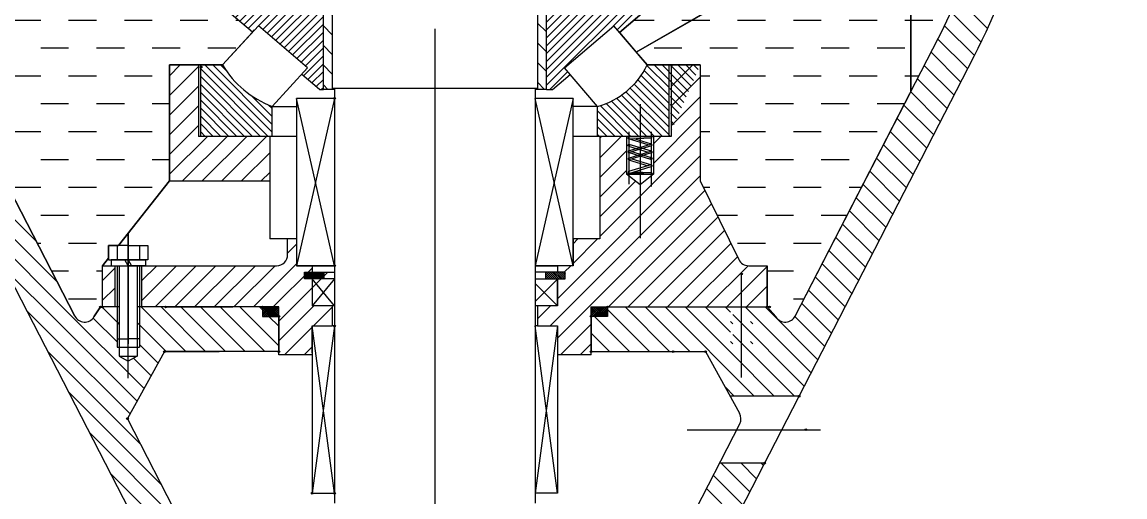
# Model space of a CAD drawing. Extents: x -51258 to 164715, y -112558 to 496610.
# Drawn here: x 74039 to 74690, y 47493 to 47773 of the extents above; entities that cross this region are included whole.
import ezdxf

# ---------------------------------------------------------------- set-up
doc = ezdxf.new("R2010")
doc.units = 0
doc.header["$LTSCALE"] = 1000
doc.header["$PDMODE"] = 32
doc.header["$PDSIZE"] = 1
doc.linetypes.add('DOTE', pattern=[2.4200000000000004, 2, -0.2, 0.02, -0.2])
doc.layers.add('中心线0.15', color=5, linetype='DOTE', lineweight=15)
doc.layers.add('细线0.15', color=4, linetype='Continuous', lineweight=15)
doc.styles.add('han', font='pdatxt.shx', dxfattribs={"width": 0.7, "bigfont": 'chinese.shx'})
doc.styles.add('图中的汉字和数字', font='njsyeng.shx', dxfattribs={"width": 0.7, "bigfont": 'njsychn.shx'})
doc.dimstyles.new('1比200(加大字号)', dxfattribs={"dimtxt": 700, "dimasz": 240, "dimexe": 240, "dimexo": 30, "dimgap": 20, "dimtad": 1, "dimdec": 0, "dimdsep": 46, "dimtxsty": '图中的汉字和数字', "dimblk": 'ARCHTICK', "dimcen": 2, "dimclrd": 3, "dimclre": 3, "dimclrt": 3, "dimadec": 0, "dimazin": 0, "dimtfac": 1, "dimtdec": 0, "dimtmove": 2, "dimatfit": 3, "dimldrblk": 'ARCHTICK', "dimfxl": 1000, "dimfxlon": 1, "dimarcsym": 0})
pattern_1 = [(135, (127057.1556083916, 218406.2619199394), (-5.81497997290026, -5.814979972900257), [])]
pattern_2 = [(315, (125997.972581491, 222820.6449608607), (2.325991989160104, 2.325991989160103), [])]

# ---------------------------------------------------------------- blocks, each defined once
blk = doc.blocks.new('hhhhh')
at = {"layer": '细线0.15'}
h = blk.add_hatch(dxfattribs=at)
h.set_pattern_fill('DASH', color=10, scale=131.5779766816557, style=0)
h.set_pattern_definition([(0, (127438.1876895411, 217920.8715644351), (16.44724708520696, 16.44724708520696), [16.44724708520696, -16.44724708520696])])
edge = h.paths.add_edge_path()
edge.add_line((128028.0345699407, 220212.2358258415), (128059.3455696592, 220212.2358258415))
edge.add_line((128059.3455696592, 220212.2358258415), (128077.0508489182, 220231.5688027922))
edge.add_line((128077.0508489182, 220231.5688027922), (128054.4498871772, 220250.8835886659))
edge.add_line((128054.4498871772, 220250.8835886659), (128054.4498871772, 220258.3523263171))
edge.add_line((128054.4498871772, 220258.3523263171), (128068.8237427121, 220258.3523263171))
edge.add_line((128068.8237427121, 220258.3523263171), (128068.8237427121, 220270.8522341197))
edge.add_spline(control_points=[(128068.8237427177, 220270.8522341169), (128067.1078929912, 220271.4976472601), (128063.9589511074, 220272.6821149019), (128060.1805055348, 220275.3115419794), (128059.4883100755, 220276.7346616388)], knot_values=[0, 0, 0, 0, 4.434873211313884, 8.138916707468468, 8.138916707468468, 8.138916707468468, 8.138916707468468], degree=3, periodic=0)
edge.add_line((128059.4883100755, 220276.7346616388), (128062.7491308425, 220280.4901309084))
edge.add_spline(control_points=[(128062.7491308415, 220280.4901309084), (128063.0082379479, 220280.0370501038), (128064.4106447074, 220278.5826490935), (128067.7973570555, 220276.1901390405), (128068.8237427186, 220276.0511445285)], knot_values=[1.316982794343014, 1.316982794343014, 1.316982794343014, 1.316982794343014, 2.593293339750155, 5.593026375937948, 5.593026375937948, 5.593026375937948, 5.593026375937948], degree=3, periodic=0)
edge.add_line((128068.8237427186, 220276.0511445285), (128076.9881561568, 220276.0511445274))
edge.add_line((128076.9881561568, 220276.0511445274), (128076.9881561568, 220284.4721350331))
edge.add_line((128076.9881561568, 220284.4721350331), (128088.5604392143, 220284.4721350331))
edge.add_line((128088.5604392143, 220284.4721350331), (128100.1327222718, 220284.4721350331))
edge.add_line((128100.1327222718, 220284.4721350331), (128100.1327222718, 220276.0511445244))
edge.add_line((128100.1327222718, 220276.0511445244), (128103.0340166531, 220276.0511445241))
edge.add_line((128103.0340166522, 220276.0511445241), (128103.0340166522, 220270.8522341018))
edge.add_line((128103.0340166522, 220270.8522341018), (128112.2444750165, 220270.8522341018))
edge.add_line((128112.2444750165, 220270.8522341018), (128112.2444750165, 220276.0532953295))
edge.add_line((128112.2444750165, 220276.0532953295), (128118.8233738664, 220276.0532953295))
edge.add_line((128118.8233738664, 220276.0532953295), (128118.8233738664, 220278.0248140222))
edge.add_line((128118.8233738664, 220278.0248140223), (128118.823373846, 220278.0248141626))
edge.add_line((128118.8233738469, 220278.0248141626), (128103.0340166448, 220278.0248141642))
edge.add_line((128103.0340166448, 220278.0248141643), (128103.034016655, 220371.4451775996))
edge.add_line((128103.034016655, 220371.4451775995), (128092.5077785311, 220371.4451775995))
edge.add_line((128092.5077785302, 220371.4451775995), (128092.5077785302, 220387.2345348013))
edge.add_line((128092.5077785302, 220387.2345348014), (128029.3503497226, 220387.2345348014))
edge.add_line((128029.3503497235, 220387.2345348014), (128029.3503497235, 220400.3923324227))
edge.add_line((128029.3503497235, 220400.3923324226), (128025.4030104412, 220400.3923324214))
edge.add_line((128025.4030104412, 220400.3923324214), (128025.4030104412, 220366.1820585443))
edge.add_line((128025.4030104412, 220366.1820585443), (128020.919618928, 220366.1820585443))
edge.add_line((128020.919618928, 220366.1820585443), (128020.919618928, 220358.2873799505))
edge.add_arc((127994.6040235918, 220358.2873799505), 26.31559533633114, 276.32196549292655, 359.9999999999987, ccw=False)
edge.add_line((127997.5017747927, 220332.1318146559), (127997.5017747927, 220329.3402250806))
edge.add_line((127997.5017747927, 220329.3402250806), (127995.7650711799, 220329.3402250806))
edge.add_line((127995.7650711808, 220329.3402250806), (127995.7650711808, 220312.8965202385))
edge.add_line((127995.7650711808, 220312.8965202385), (127974.087599517, 220312.8965202385))
edge.add_line((127974.087599517, 220312.8965202385), (127952.4101278532, 220312.8965202385))
edge.add_line((127952.4101278532, 220312.8965202385), (127952.4101278532, 220329.3402250806))
edge.add_line((127952.4101278532, 220329.3402250806), (127950.6734242404, 220329.3402250806))
edge.add_line((127950.6734242413, 220329.3402250806), (127950.6734242413, 220333.1006233636))
edge.add_arc((127958.2982423065, 220358.2873799505), 26.31559533633113, 187.1807558233854, 253.15729642667878, ccw=False)
edge.add_line((127932.1890469856, 220354.9979305143), (127912.243903205, 220354.9979305143))
edge.add_line((127912.243903205, 220354.9979305143), (127902.7183907397, 220345.2362340633))
edge.add_line((127902.7183907397, 220345.2362340633), (127902.7183907397, 220262.3732464108))
edge.add_line((127902.7183907397, 220262.3732464108), (127904.5802998265, 220260.5091029854))
edge.add_line((127904.5802998265, 220260.5091029856), (127902.7183907397, 220258.6494255589))
edge.add_line((127902.7183907397, 220258.6494255589), (127902.7183907397, 220198.8892479243))
edge.add_line((127902.7183907397, 220198.8892479243), (127972.1275600495, 220064.1545925735))
edge.add_arc((127977.9760265212, 220067.1674566247), 6.57889883408277, 207.2554653081803, 326.9667649384471)
edge.add_line((127983.4914759828, 220063.5811316106), (127987.3230297455, 220069.4737211151))
edge.add_line((127987.3230297455, 220069.4737211151), (127988.5611769354, 220069.4737211151))
edge.add_line((127988.5611769363, 220069.4737211151), (127988.5611769363, 220093.8156468279))
edge.add_line((127988.5611769363, 220093.815646828), (127992.120361197, 220098.3239468919))
edge.add_line((127992.120361197, 220098.3239468919), (127992.120361197, 220105.6576647286))
edge.add_line((127992.120361197, 220105.6576647286), (127997.9101384368, 220105.6576647286))
edge.add_line((127997.9101384368, 220105.6576647286), (128028.0345699407, 220143.8152779671))
edge.add_line((128028.0345699407, 220143.815277967), (128028.0345699407, 220212.2358258414))
h.paths.add_polyline_path([(127902.7183907397, 220345.2362340633), (127873.5707261303, 220315.3658564649, 0.1351490832244715), (127864.9699926602, 220300.1669435301), (127902.7183907397, 220262.3732464108)])
h.paths.add_polyline_path([(127902.7183907397, 220258.6494255589), (127900.8564816529, 220256.7897481323), (127864.0130298233, 220293.6774130436, 0.08695744168615643), (127865.4507290434, 220282.4129742649, 0.04384650747101376), (127887.587897977, 220228.2600320428), (127902.7183907397, 220198.8892479243)])
edge = h.paths.add_edge_path()
edge.add_line((128266.1907077499, 220354.9979305143), (128266.1907077499, 220278.0248141556))
edge.add_line((128266.1907077499, 220278.0248141556), (128250.4013505477, 220278.0248141556))
edge.add_line((128250.4013505487, 220278.0248141556), (128250.4013505487, 220276.0532953296))
edge.add_line((128250.4013505487, 220276.0532953295), (128256.9802493669, 220276.0532953295))
edge.add_line((128256.9802493669, 220276.0532953295), (128256.9802493669, 220270.8522341018))
edge.add_line((128256.9802493669, 220270.8522341018), (128266.1907077378, 220270.8522341018))
edge.add_line((128266.1907077378, 220270.8522341018), (128266.1907077378, 220276.0511445134))
edge.add_line((128266.1907077378, 220276.0511445134), (128269.0920022374, 220276.0511445134))
edge.add_line((128269.0920022374, 220276.0511445134), (128269.0920022579, 220284.4721348318))
edge.add_line((128269.0920022569, 220284.4721348318), (128280.6642853144, 220284.4721348042))
edge.add_line((128280.6642853144, 220284.4721348042), (128292.2365683719, 220284.4721347766))
edge.add_line((128292.2365683719, 220284.4721347767), (128292.2365683515, 220276.0511445134))
edge.add_line((128292.2365683524, 220276.0511445134), (128300.4009816723, 220276.0511445134))
edge.add_spline(control_points=[(128300.4009816714, 220276.0511445134), (128301.4273673344, 220276.1901390252), (128304.8140796834, 220278.5826490778), (128306.216486443, 220280.0370500879), (128306.4755935494, 220280.4901308924)], knot_values=[1.316982794343014, 1.316982794343014, 1.316982794343014, 1.316982794343014, 4.316715830530807, 5.593026375937948, 5.593026375937948, 5.593026375937948, 5.593026375937948], degree=3, periodic=0)
edge.add_line((128306.4755935494, 220280.4901308924), (128309.7364143154, 220276.7346616224))
edge.add_spline(control_points=[(128309.7364143154, 220276.7346616224), (128309.0442188552, 220275.3115419631), (128305.2657732826, 220272.6821148861), (128302.1168313987, 220271.4976472448), (128300.4009816714, 220270.8522341018)], knot_values=[0, 0, 0, 0, 3.704043496154584, 8.138916707468468, 8.138916707468468, 8.138916707468468, 8.138916707468468], degree=3, periodic=0)
edge.add_line((128300.4009816714, 220270.8522341018), (128300.4009816714, 220258.3523263171))
edge.add_line((128300.4009816714, 220258.3523263171), (128316.1903388735, 220258.3523263171))
edge.add_line((128316.1903388735, 220258.3523263171), (128316.1903388735, 220250.8835886659))
edge.add_line((128316.1903388735, 220250.8835886659), (128293.4551909558, 220231.4541272618))
edge.add_line((128293.4551909549, 220231.4541272618), (128303.35862498, 220219.865744405))
edge.add_line((128303.35862498, 220219.865744405), (128398.4541037597, 220274.6533029626))
edge.add_line((128398.4541037597, 220274.6533029626), (128398.4541037597, 220354.9979305143))
edge.add_line((128398.4541037597, 220354.9979305143), (128266.1907077508, 220354.9979305143))
h.paths.add_polyline_path([(128400.168784639, 220257.6009810573), (128399.3798942363, 220257.6009810573), (128399.3798942363, 220263.9562533813), (128398.4541037597, 220263.9562533813), (128398.4541037597, 220274.6533029626), (128303.35862498, 220219.865744405), (128309.8791547252, 220212.2358258415), (128341.1901544427, 220212.2358258415), (128341.1901544427, 220143.815277967), (128363.8692171585, 220097.5012534657, 0.2863200750510266), (128369.7777508285, 220093.815646828), (128380.6635474471, 220093.815646828), (128380.6635474471, 220069.4737211419), (128385.8885135541, 220063.5811316106, 0.5756718982864811), (128397.2524294874, 220064.1545925735), (128465.3458190301, 220196.3351021944), (128465.3458190301, 220313.1917678242), (128403.6140446981, 220277.6261106076), (128403.6140446981, 220264.4130703519), (128403.6140446981, 220263.9562533813), (128402.7326636772, 220263.9562533813), (128402.7326636772, 220260.5631010217), (128401.9437806599, 220260.5631010217), (128401.9437806599, 220263.9562533813), (128400.168784639, 220263.9562533813)])
h.paths.add_polyline_path([(128403.6140446981, 220354.9979305143), (128403.6140446981, 220277.6261106076), (128465.3458190301, 220313.1917678242), (128465.3458190301, 220347.0025548568), (128457.3504433727, 220354.9979305143)])
h.paths.add_polyline_path([(128465.3458190301, 220196.3486454212), (128465.3504237451, 220196.3440407062), (128481.7920915598, 220228.2600320428, 0.04462667505299155), (128504.2357448118, 220283.4077470959, 0.2774869744090359), (128496.0443113532, 220316.3040625342), (128486.7975659251, 220325.550807962), (128465.3458190301, 220313.1917678242)])
h.paths.add_polyline_path([(128486.7975659251, 220325.550807962), (128465.3458190301, 220347.0025548568), (128465.3458190301, 220313.1917678242)])
h = blk.add_hatch(dxfattribs=at)
h.set_pattern_fill('ANSI31', color=10, scale=65.78898834082784, angle=90, style=0)
h.set_pattern_definition(pattern_1)
h.paths.add_polyline_path([(127912.243903205, 220375.78725083), (127902.7183907397, 220375.78725083), (127902.7183907397, 220381.3135258507), (127826.797898194, 220381.3135258507), (127822.145956577, 220376.6615842331), (127831.4299661267, 220367.4171102493), (127820.7532577144, 220356.6947410763), (127848.7246555576, 220328.8424582612), (127847.3320414165, 220327.4438883692), (127867.6367990618, 220307.2255976848, -0.07701320226437874), (127873.5707261303, 220315.3658564649), (127912.243903205, 220354.9979305143)])
h.paths.add_polyline_path([(127857.4351425284, 220288.6028565713), (127811.2121270105, 220302.5870151873), (127842.7303363282, 220271.06880587, -0.1148398546715014), (127845.8825253352, 220266.0041530884, 0.03693060597888332), (127866.533418677, 220217.4137214579), (127908.0461495055, 220136.8306582049), (127938.1625120167, 220130.0863575853), (127887.587897977, 220228.2600320428, -0.04179808134919892), (127866.2702754477, 220279.8053476966)])
h.paths.add_polyline_path([(127803.5776833121, 220339.4457124065), (127794.2935890399, 220330.1219131256), (127784.8538122821, 220339.369439939), (127779.6417572705, 220334.1573849271), (127811.2121270105, 220302.5870151873), (127857.4351425284, 220288.6028565713), (127832.9416952954, 220312.9919994836), (127831.5490811553, 220311.5934295916)])
h.paths.add_polyline_path([(127953.7277798002, 220099.8716033802), (127927.2809369221, 220099.4927606459), (127958.743206572, 220038.4193016193), (127965.9815541079, 220076.0850046572)])
h.paths.add_polyline_path([(127938.1625120167, 220130.0863575853), (127908.0461495055, 220136.8306582049), (127927.2809369221, 220099.4927606459), (127953.7277798002, 220099.8716033802)])
h = blk.add_hatch(dxfattribs=at)
h.set_pattern_fill('ANSI31', color=10, scale=65.78898834082784, angle=-90.00000000000001, style=0)
h.set_pattern_definition([(315, (125997.972581491, 222820.6449608607), (5.814979972900262, 5.814979972900256), [])])
h.paths.add_polyline_path([(128256.9802493669, 220270.8522341018), (128256.9802493669, 220276.0532953295), (128250.4013505487, 220276.0532953295), (128250.4013505487, 220276.0511445134), (128245.1382314658, 220276.0511445134), (128245.1382314658, 220197.8264570435), (128250.4013505328, 220197.8264570435), (128250.4013505328, 220258.3523263171), (128280.6642851692, 220258.3523263171), (128280.6642851692, 220270.8522341018)])
h.paths.add_polyline_path([(128280.6642851692, 220258.3523263171), (128300.4009816714, 220258.3523263171), (128300.4009816714, 220270.8522341018), (128280.6642851692, 220270.8522341018)])
h.paths.add_polyline_path([(128118.8233738506, 220258.3523263171), (128118.8233738506, 220197.8264570435), (128124.0864929186, 220197.8264570435), (128124.0864929186, 220276.0511445134), (128118.8233738664, 220276.0511445134), (128118.8233738664, 220276.0532953295), (128112.2444750165, 220276.0532953295), (128112.2444750165, 220270.8522341018), (128088.5604392143, 220270.8522341018), (128088.5604392143, 220258.3523263171)])
h.paths.add_polyline_path([(128068.8237427121, 220270.8522341018), (128068.8237427121, 220258.3523263171), (128088.5604392143, 220258.3523263171), (128088.5604392143, 220270.8522341018)])
h = blk.add_hatch(dxfattribs=at)
h.set_pattern_fill('ANSI31', color=10, scale=26.31559533633114, angle=-1.272221872585407e-14, style=0)
h.set_pattern_definition([(44.99999999999999, (125997.972581491, 222820.6449608607), (-2.325991989160103, 2.325991989160104), [])])
h.paths.add_polyline_path([(128250.4013505328, 220258.3523263171), (128250.4013505328, 220197.8264570435), (128254.1061817028, 220197.8264570435), (128264.4873643575, 220206.6982175635), (128261.1474493828, 220210.6063784446), (128290.1152759801, 220235.3622881428), (128293.4551909549, 220231.4541272618), (128316.1903388735, 220250.8835886659), (128316.1903388735, 220258.3523263171)])
h.paths.add_polyline_path([(128118.8233738506, 220258.3523263171), (128054.4498871772, 220258.3523263171), (128054.4498871772, 220250.8835886659), (128077.0508489182, 220231.5688027922), (128080.5249500705, 220235.3622881428), (128109.4927766679, 220210.6063784446), (128106.0170274462, 220206.8143015345), (128116.5340443469, 220197.8264570435), (128118.8233738506, 220197.8264570435)])
h = blk.add_hatch(dxfattribs=at)
h.set_pattern_fill('ANSI31', color=10, scale=65.78898834082784, angle=-1.272221872585407e-14, style=0)
h.set_pattern_definition([(44.99999999999999, (125997.972581491, 222820.6449608607), (-5.814979972900258, 5.81497997290026), [])])
h.paths.add_polyline_path([(128359.0308138711, 220069.4737211419), (128359.0308138711, 220069.5757357185), (128359.1328284481, 220069.4737211419), (128372.0865969632, 220069.4737211419), (128372.1886115393, 220069.5757357185), (128372.1886115393, 220069.4737211419), (128380.6635474471, 220069.4737211419), (128380.6635474471, 220093.815646828), (128369.7777508285, 220093.815646828, -0.2863200750510319), (128363.8692171585, 220097.5012534657), (128341.1901544427, 220143.815277967), (128341.1901544427, 220212.2358258415), (128324.0850174745, 220212.2358258415), (128324.0850174745, 220170.1308733033), (128313.5587793395, 220170.1308733033), (128313.5587793395, 220147.7886019326), (128305.6641007384, 220141.5256025129), (128297.7694221383, 220147.7886019326), (128297.7694221383, 220170.1308733033), (128281.9800649362, 220170.1308733033), (128281.9800649362, 220109.6050040298), (128266.190707734, 220109.6050040298), (128266.190707734, 220093.815646828), (128256.9802493669, 220093.815646828), (128256.9802493669, 220089.9920106967), (128261.5854785994, 220089.9920106967), (128261.5854785994, 220086.0446713967), (128257.1039525365, 220086.0446713967), (128256.9802493669, 220085.920968227), (128256.9802493669, 220070.1316110253), (128245.1382314658, 220070.1316110253), (128245.1382314658, 220058.2895931239), (128256.9802493669, 220058.2895931239), (128256.9802493669, 220041.1844561553), (128276.7169458691, 220041.1844561553), (128276.7169458691, 220069.4737211419)])
h.paths.add_polyline_path([(128087.2446594473, 220143.815277967), (128087.2446594473, 220170.1308733033), (128045.1397069089, 220170.1308733033), (128045.1397069089, 220212.2358258415), (128028.0345699407, 220212.2358258415), (128028.0345699407, 220143.815277967)])
h.paths.add_polyline_path([(128092.5077785144, 220069.4737211419), (128092.5077785144, 220063.9474460945), (128092.5854110915, 220063.9474460945), (128092.5854110915, 220043.1581257788), (128092.5077785144, 220043.1581257788), (128092.5077785144, 220041.1844561553), (128112.2444750165, 220041.1844561553), (128112.2444750165, 220058.2895931239), (128124.0864929186, 220058.2895931239), (128124.0864929186, 220070.1316110253), (128112.2444750165, 220070.1316110253), (128125.4022726847, 220086.0446713967), (128125.4022726847, 220089.9920106967), (128112.2444750165, 220089.9920106967), (128112.2444750165, 220093.815646828), (128103.0340166494, 220093.815646828), (128103.0340166494, 220109.6050040298), (128097.7708975814, 220109.6050040298), (128097.7708975814, 220100.394545662, -0.4142135623730951), (128091.1919987474, 220093.815646828), (128011.5873228555, 220093.815646828), (128011.5873228555, 220069.4737211419)])
h.paths.add_polyline_path([(127995.7979656534, 220069.4737211419), (127995.7979656534, 220093.815646828), (127993.5611400504, 220093.815646828), (127988.5611769363, 220093.815646828), (127988.5611769363, 220069.4737211419)])
h = blk.add_hatch(dxfattribs=at)
h.set_pattern_fill('ANSI31', color=10, scale=26.31559533633114, angle=-90.00000000000001, style=0)
h.set_pattern_definition(pattern_2)
h.paths.add_polyline_path([(128088.5604392143, 220170.1308733033), (128088.5604392143, 220187.7689904554, -0.1675695691424505), (128059.3455696592, 220212.2358258415), (128046.4554866759, 220212.2358258415), (128046.4554866759, 220170.1308733033)])
h = blk.add_hatch(dxfattribs=at)
h.set_pattern_fill('ANSI31', color=10, scale=26.31559533633114, angle=-90.00000000000001, style=0)
h.set_pattern_definition(pattern_2)
edge = h.paths.add_edge_path()
edge.add_line((128322.7692377075, 220170.1308733033), (128322.7692377075, 220212.2358258415))
edge.add_line((128324.0850174745, 220170.1308733033), (128266.190707734, 220170.1308733033))
edge.add_line((128280.6642851692, 220170.1308733033), (128280.6642851692, 220187.7689904554))
edge.add_arc((128268.2440889051, 220232.2750213739), 46.20658030374535, 285.5927017469882, 334.2982217266858)
edge.add_line((128341.1901544427, 220212.2358258415), (128309.8791547252, 220212.2358258415))
h = blk.add_hatch(dxfattribs=at)
h.set_pattern_fill('U', color=10, scale=3.94733930044967, angle=-45.00000077936883, style=0, pattern_type=0)
h.set_pattern_definition([(314.9999992206312, (128305.6641007384, 220170.1308733033), (2.791190424959437, 2.791190349024811), [])])
edge = h.paths.add_edge_path()
edge.add_arc((128312.2429995837, 220157.0388646252), 0.5263119063977554, -90.00000000000001, 270)
edge = h.paths.add_edge_path()
edge.add_arc((128299.0852018941, 220164.8677541827), 0.5263119063978594, -90.00000000000001, 270)
h = blk.add_hatch(dxfattribs=at)
h.set_pattern_fill('ANSI31', color=10, scale=6.578898834082785, angle=90, style=0)
h.set_pattern_definition([(135, (127057.1556083916, 218406.2619199394), (-0.5814979972900259, -0.5814979972900258), [])])
h.paths.add_polyline_path([(128250.0066166708, 220089.9920106967), (128250.0066166708, 220086.0446713967), (128261.5854785994, 220086.0446713967), (128261.5854785994, 220089.9920106967)])
h = blk.add_hatch(dxfattribs=at)
h.set_pattern_fill('ANSI31', color=10, scale=65.78898834082784, angle=90, style=0)
h.set_pattern_definition(pattern_1)
h.paths.add_polyline_path([(128003.2788828175, 220003.6847327743), (128025.0979758391, 220043.1581257788), (128057.3355958985, 220043.1581257788), (128092.5854095204, 220043.1581257788), (128092.5854095204, 220063.9474460945), (128082.9802187934, 220063.9474460945), (128082.9802187934, 220069.4737211151), (128010.2715430885, 220069.4737211151), (128010.2715430885, 220045.8070866904), (128008.9557633215, 220045.8070866904), (128008.9557633215, 220040.5439676231), (128003.6926442545, 220037.5053044129), (127998.4295251874, 220040.5439676231), (127998.4295251874, 220045.8070866904), (127997.1137454204, 220045.8070866904), (127997.1137454204, 220069.4737211151), (127987.3230297455, 220069.4737211151), (127983.4914759828, 220063.5811316106, -0.5756718982865479), (127972.1275600495, 220064.1545925735), (127965.9815541079, 220076.0850046572), (127958.743206572, 220038.4193016193), (128049.1646787861, 219862.896297725), (128059.6909169212, 219862.896297725), (128059.6909169212, 219894.179662362)])
h.paths.add_polyline_path([(128010.2715430885, 220069.4737211151), (128008.9557633215, 220069.4737211151), (128008.9557633215, 220057.7632812012), (128008.9557633215, 220050.6909066246), (128010.2715430885, 220050.6909066246)], flags=16)
h = blk.add_hatch(dxfattribs=at)
h.set_pattern_fill('ANSI31', color=10, scale=65.78898834082784, angle=90, style=0)
h.set_pattern_definition(pattern_1)
h.paths.add_polyline_path([(127997.1137454204, 220050.6909066246), (127998.4295251874, 220050.6909066246), (127998.4295251874, 220068.1753427262), (127998.4295251874, 220069.4737211151), (127997.1137454204, 220069.4737211151)])
h = blk.add_hatch(dxfattribs=at)
h.set_pattern_fill('ANSI37', color=10, scale=6.578898834082785, angle=90, style=0)
h.set_pattern_definition([(135, (127057.1556083916, 218406.2619199394), (-0.5814979972900259, -0.5814979972900258), []), (225, (127057.1556083916, 218406.2619199394), (0.5814979972900259, -0.5814979972900258), [])])
h.paths.add_polyline_path([(128286.3997707434, 220063.9474460945), (128286.3997707434, 220069.4737211151), (128276.7945768751, 220069.4737211151), (128276.7945768751, 220063.9474460945)])
h = blk.add_hatch(dxfattribs=at)
h.set_pattern_fill('ANSI31', color=10, scale=2.631559533633114, angle=89.99999999999999, style=0)
h.set_pattern_definition([(135, (129969.348672907, 217947.9353153332), (-5.908019652466665, -5.90801965246666), [])])
h.paths.add_polyline_path([(128359.0308138711, 220045.8916999158), (128360.3465936381, 220045.8916999158), (128360.3465936381, 220068.2599559517), (128359.1328284752, 220069.4737211151), (128359.0308138711, 220069.4737211151)])
h.paths.add_polyline_path([(128372.1886115393, 220069.4737211151), (128372.0865969362, 220069.4737211151), (128370.8728317732, 220068.2599559517), (128370.8728317732, 220045.8916999158), (128372.1886115393, 220045.8916999158)])
at = {"layer": '中心线0.15', "ltscale": 0.25}
blk.add_line((128184.6123621917, 222653.5499537745), (128184.6123621917, 218739.7482971471), dxfattribs=at)
at = {"layer": '细线0.15', "color": 10}
for p, q in [((128465.3458190301, 220347.0025548568), (128465.3458190301, 220196.3351021944)), ((128465.3458190301, 220196.3351021944), (128465.3458190301, 220313.1917678242)), ((128124.0864929186, 220276.0532953295), (128124.0864929186, 220197.8264570435)), ((128245.1382314658, 220276.0532953295), (128245.1382314658, 220197.8264570435)), ((128303.35862498, 220219.865744405), (128398.4541037597, 220274.6533029626)), ((128398.4541037597, 220274.6533029626), (128303.35862498, 220219.865744405)), ((128124.0864929186, 220269.4722456793), (128124.0864929186, 220198.4201382632)), ((128245.1382314658, 220269.4722456793), (128245.1382314658, 220198.4201382632)), ((128118.8233738506, 220197.8264570435), (128118.8233738506, 220258.3523263171)), ((128250.4013505328, 220197.8264570435), (128250.4013505328, 220258.3523263171)), ((128077.0508489182, 220231.5688027922), (128054.4498871772, 220250.8835886659)), ((128077.0508489182, 220231.5688027922), (128054.4498871772, 220250.8835886659)), ((128316.1903388735, 220250.8835886659), (128293.4551909549, 220231.4541272618)), ((128293.4551909549, 220231.4541272618), (128316.1903388735, 220250.8835886659)), ((128510.7173825374, 220233.6893570484), (128492.7307844909, 220251.6759550948)), ((128506.9512692096, 220225.6394310711), (128489.138941386, 220243.4517588952)), ((128059.3455696592, 220212.2358258415), (128080.5249500705, 220235.3622881428)), ((128109.4927766679, 220210.6063784446), (128080.5249500705, 220235.3622881428)), ((128261.1474493828, 220210.6063784446), (128290.1152759801, 220235.3622881428)), ((128309.8791547252, 220212.2358258415), (128290.1152759801, 220235.3622881428)), ((128503.0213055678, 220217.7533554086), (128485.3668264655, 220235.407834511)), ((127972.1275600495, 220064.1545925735), (127887.587897977, 220228.2600320428)), ((128059.3455696592, 220212.2358258415), (128077.0508489182, 220231.5688027922)), ((128293.4551909549, 220231.4541272618), (128303.35862498, 220219.865744405)), ((128397.2524294874, 220064.1545925735), (128481.7920915598, 220228.2600320428)), ((128499.0039879523, 220209.9546337193), (128481.4202994622, 220227.5383222087)), ((128303.35862498, 220219.865744405), (128309.8791547252, 220212.2358258415)), ((128494.986519023, 220202.1560633437), (128477.4028305329, 220219.7397518331)), ((128049.1646787861, 219862.896297725), (127866.533418677, 220217.4137214579)), ((128320.2153107507, 219862.896297725), (128502.8465708598, 220217.4137214579)), ((128028.0345699407, 220143.815277967), (128028.0345699407, 220212.2358258415)), ((128028.0345699407, 220212.2358258415), (128059.3455696592, 220212.2358258415)), ((128028.0345699407, 220212.2358258415), (128028.0345699407, 220143.815277967)), ((128059.3455696592, 220212.2358258415), (128028.0345699407, 220212.2358258415)), ((128045.1397069089, 220212.2358258415), (128045.1397069089, 220170.1308733033)), ((128046.4554866759, 220170.1308733033), (128046.4554866759, 220212.2358258415)), ((128088.5604392143, 220187.7689904554), (128109.4927766679, 220210.6063784446)), ((128116.5340443469, 220197.8264570435), (128106.1528616922, 220206.6982175635)), ((128254.1061817028, 220197.8264570435), (128264.4873643575, 220206.6982175635)), ((128280.6642851692, 220187.7689904554), (128261.1474493828, 220210.6063784446)), ((128309.8791547252, 220212.2358258415), (128341.1901544427, 220212.2358258415)), ((128341.1901544427, 220212.2358258415), (128309.8791547252, 220212.2358258415)), ((128322.7692377075, 220170.1308733033), (128322.7692377075, 220212.2358258415)), ((128324.0850174745, 220212.2358258415), (128324.0850174745, 220170.1308733033)), ((128341.1901544427, 220212.2358258415), (128341.1901544427, 220143.815277967)), ((128341.1901544427, 220212.2358258415), (128341.1901544427, 220143.815277967)), ((128490.9690500937, 220194.357492968), (128473.3853616036, 220211.9411814574)), ((128486.9515811644, 220186.5589225925), (128469.3678926743, 220204.1426110819)), ((127902.7183907397, 220198.8892479243), (127972.1275600495, 220064.1545925735)), ((128116.5340443469, 220197.8264570435), (128118.8233738506, 220197.8264570435)), ((128125.4022726847, 220197.8264570435), (128118.8233738506, 220197.8264570435)), ((128245.1382314658, 220198.4201382632), (128124.0864929186, 220198.4201382632)), ((128125.4022726847, 220198.4201382632), (128125.4022726847, 219953.6851016353)), ((128243.8224516988, 220198.4201382632), (128243.8224516988, 219953.6851016352)), ((128250.4013505328, 220197.8264570435), (128243.8224516988, 220197.8264570435)), ((128250.4013505328, 220197.8264570435), (128254.1061817028, 220197.8264570435)), ((128397.2524294874, 220064.1545925735), (128465.3458190301, 220196.3351021944)), ((128482.9341122342, 220178.7603522168), (128465.3504237451, 220196.3440407062)), ((128088.5604392143, 220187.7689904554), (128103.0340166494, 220187.7689904554)), ((128088.5604392143, 220170.1308733033), (128088.5604392143, 220187.7689904554)), ((128125.4022726847, 220093.815646828), (128103.0340166494, 220192.4991293392)), ((128125.4022726847, 220192.4991293392), (128103.0340166494, 220093.815646828)), ((128103.0340166494, 220192.4991293392), (128103.0340166494, 220093.815646828)), ((128125.4022726847, 220192.4991293392), (128103.0340166494, 220192.4991293392)), ((128266.190707734, 220093.815646828), (128243.8224516988, 220192.4991293392)), ((128266.190707734, 220192.4991293392), (128243.8224516988, 220093.815646828)), ((128266.190707734, 220192.4991293392), (128243.8224516988, 220192.4991293392)), ((128266.190707734, 220093.815646828), (128266.190707734, 220192.4991293392)), ((128280.6642851692, 220187.7689904554), (128266.190707734, 220187.7689904554)), ((128280.6642851692, 220170.1308733033), (128280.6642851692, 220187.7689904554)), ((128305.6641007384, 220189.166930141), (128305.6641007384, 220109.9783093541)), ((128478.9166433049, 220170.9617818412), (128461.3329548158, 220188.5454703306)), ((128474.8991743756, 220163.1632114656), (128457.3154858865, 220180.746899955)), ((128305.6641007384, 220176.2507782319), (128305.6641007384, 220143.4007981981)), ((128103.0340166494, 220170.1308733033), (128045.1397069089, 220170.1308733033)), ((128087.2446594473, 220170.1308733033), (128087.2446594473, 220109.6050040298)), ((128324.0850174745, 220170.1308733033), (128266.190707734, 220170.1308733033)), ((128281.9800649362, 220170.1308733033), (128281.9800649362, 220109.6050040298)), ((128297.7694221383, 220170.1308733033), (128297.7694221383, 220147.7886019326)), ((128298.5588899881, 220170.1308733033), (128312.2429995837, 220170.1308733033)), ((128310.4389087299, 220165.0650152702), (128298.9316891741, 220168.5739786978)), ((128312.2219302311, 220170.1304514094), (128299.0641325425, 220169.6032950383)), ((128299.0852018941, 220172.8451810558), (128299.0852018941, 220141.9412559365)), ((128312.2640689352, 220169.0786713845), (128299.1062712466, 220168.5515150133)), ((128312.3965123037, 220165.56854753), (128302.2068598524, 220168.6757375524)), ((128312.2429995837, 220172.8451810558), (128312.2429995837, 220140.4817147491)), ((128313.5587793395, 220170.1308733033), (128313.5587793395, 220147.7886019326)), ((128470.8817054463, 220155.36464109), (128453.2980169572, 220172.9483295794)), ((128298.8638029706, 220164.3850331462), (128310.4389087336, 220160.8546258944)), ((128298.9316300556, 220161.5545567455), (128312.0894277442, 220165.5685294987)), ((128298.9316596139, 220157.3449149188), (128312.0894573035, 220161.3580432074)), ((128312.3965418639, 220161.3580432074), (128299.2387441743, 220165.3711714957)), ((128312.3965714222, 220164.5617129055), (128299.2387737336, 220160.5477401523)), ((128312.3965123037, 220157.5422909532), (128300.8892927479, 220161.0512543808)), ((128466.8642365171, 220147.5660707144), (128449.2805480279, 220165.1497592038)), ((128298.8821784427, 220156.3531720501), (128310.4389087336, 220152.8283693175)), ((128312.0894868636, 220156.5354382974), (128298.9316891741, 220160.5477221211)), ((128312.3249423059, 220160.3293707164), (128299.1408198114, 220156.3082133621)), ((128300.8892927442, 220156.8414976058), (128312.3965418639, 220153.3317866305)), ((128462.8467675878, 220139.7675003388), (128445.2630790986, 220157.3511888282)), ((128313.5587793395, 220147.7886019326), (128297.7694221383, 220147.7886019326)), ((128305.6641007384, 220141.5256025129), (128297.7694221383, 220147.7886019326)), ((128298.5588899881, 220147.7626172163), (128312.2429995837, 220147.7626172163)), ((128312.0894573035, 220153.3317866305), (128298.9316596139, 220149.3186583421)), ((128312.2219471076, 220148.814819811), (128299.0852018941, 220148.2889291227)), ((128299.1480034415, 220148.2841477926), (128312.3244511962, 220152.3029643511)), ((128302.206884497, 220149.2171065128), (128312.2640352381, 220148.8148204841)), ((128313.5587793395, 220147.7886019326), (128305.6641007384, 220141.5256025129)), ((128458.8292986585, 220131.9689299631), (128441.2456101693, 220149.5526184525)), ((127997.9101384368, 220105.6576647286), (128028.0345699407, 220143.815277967)), ((128028.0345699407, 220143.815277967), (127997.9101384368, 220105.6576647286)), ((128028.0345699407, 220143.815277967), (128087.2446594473, 220143.815277967)), ((128341.1901544427, 220143.815277967), (128363.8692171585, 220097.5012534657)), ((128341.1901544427, 220143.815277967), (128363.8692171585, 220097.5012534657)), ((128454.8118297292, 220124.1703595876), (128437.22814124, 220141.754048077)), ((128450.7943607999, 220116.3717892119), (128433.2106723107, 220133.9554777013)), ((128446.7768918706, 220108.5732188363), (128429.1932033814, 220126.1569073257)), ((128442.7594229413, 220100.7746484607), (128425.1757344521, 220118.3583369501)), ((128003.6926442545, 220058.2895931239), (128003.6926442545, 220112.982172098)), ((128003.6926442545, 220112.8483968798), (128003.6926442545, 220047.8063771382)), ((128103.0340166494, 220109.6050040298), (128087.2446594473, 220109.6050040298)), ((128097.7708975814, 220100.394545662), (128097.7708975814, 220109.6050040298)), ((128103.0340166494, 220109.6050040298), (128103.0340166494, 220093.815646828)), ((128266.190707734, 220109.6050040298), (128266.190707734, 220093.815646828)), ((128281.9800649362, 220109.6050040298), (128266.190707734, 220109.6050040298)), ((128438.741954012, 220092.9760780851), (128421.1582655229, 220110.5597665745)), ((127992.120361197, 220098.3239468919), (127992.120361197, 220105.6576647286)), ((127992.120361197, 220105.6576647286), (127997.9101384368, 220105.6576647286)), ((128003.6926442545, 220105.6576647286), (127992.120361197, 220105.6576647286)), ((127992.120361197, 220105.6576647286), (127992.120361197, 220097.2366742215)), ((127997.1137454204, 220105.6576647286), (127997.1137454204, 220097.2366742215)), ((128003.6926442545, 220105.6576647286), (128015.264927312, 220105.6576647286)), ((128010.2715430876, 220105.6576647286), (128010.2715430876, 220097.2366742215)), ((128015.264927312, 220105.6576647286), (128015.264927312, 220097.2366742215)), ((128434.7244850827, 220085.1775077094), (128417.1407965936, 220102.7611961989)), ((127988.5611769363, 220093.815646828), (127992.120361197, 220098.3239468919)), ((127992.120361197, 220098.3239468919), (127988.5611769363, 220093.815646828)), ((127992.120361197, 220097.2366742215), (128003.6926442545, 220097.2366742215)), ((128003.6926442545, 220097.2366742215), (127993.5611400504, 220097.2366742215)), ((127993.5611400504, 220097.2366742215), (127993.5611400504, 220093.815646828)), ((127997.1137454204, 220097.2366742147), (128003.6926442545, 220097.2366742147)), ((128003.6926442545, 220093.815646828), (128001.7175131684, 220097.2366742215)), ((128003.6926442545, 220099.9954420486), (128003.6926442545, 220091.0581947807)), ((128015.264927312, 220097.2366742215), (128003.6926442545, 220097.2366742215)), ((128010.2715430876, 220097.2366742147), (128003.6926442545, 220097.2366742147)), ((128003.6926442545, 220097.2366742215), (128013.8241484586, 220097.2366742215)), ((128003.6926442545, 220097.2366742215), (128005.6677753406, 220093.815646828)), ((128013.8241484586, 220097.2366742215), (128013.8241484586, 220093.815646828)), ((127988.5611769363, 220069.4737211151), (127988.5611769363, 220093.815646828)), ((127988.5611769363, 220093.815646828), (128091.1919987474, 220093.815646828)), ((127988.5611769363, 220069.4737211419), (127988.5611769363, 220093.815646828)), ((127988.5611769363, 220069.4737211419), (127988.5611769363, 220093.815646828)), ((127993.5611400504, 220093.815646828), (128003.6926442545, 220093.815646828)), ((127995.7979656534, 220093.7701190329), (127995.7979656534, 220069.3481086848)), ((127997.1137454204, 220093.815646828), (127997.1137454204, 220057.7632812012)), ((127998.4295251874, 220093.815646828), (127998.4295251874, 220057.7632812012)), ((128013.8241484586, 220093.815646828), (128003.6926442545, 220093.815646828)), ((128008.9557633215, 220093.815646828), (128008.9557633215, 220057.7632812012)), ((128010.2715430876, 220093.815646828), (128010.2715430876, 220057.7632812012)), ((128011.5873228555, 220093.7701190329), (128011.5873228555, 220069.3481086848)), ((128125.4022726847, 220093.815646828), (128103.0340166494, 220093.815646828)), ((128103.0340166494, 220093.815646828), (128125.4022726847, 220093.815646828)), ((128107.6392459173, 220089.9920106967), (128125.4022726847, 220089.9920106967)), ((128107.6392459173, 220086.0446713967), (128107.6392459173, 220089.9920106967)), ((128111.1110164003, 220086.0446713967), (128107.6392459173, 220089.5164419745)), ((128112.0414131835, 220086.0446713967), (128108.0940739905, 220089.9920106967)), ((128112.9718099667, 220086.0446713967), (128109.0244707737, 220089.9920106967)), ((128113.9022067498, 220086.0446713967), (128109.9548675569, 220089.9920106967)), ((128114.8326035321, 220086.0446713967), (128110.88526434, 220089.9920106967)), ((128115.7630003152, 220086.0446713967), (128111.8156611232, 220089.9920106967)), ((128112.2444750165, 220093.815646828), (128112.2444750165, 220089.9920106967)), ((128116.6933970984, 220086.0446713967), (128112.7460579054, 220089.9920106967)), ((128117.6237938816, 220086.0446713967), (128113.6764546886, 220089.9920106967)), ((128118.5541906647, 220086.0446713967), (128114.6068514718, 220089.9920106967)), ((128119.2181078458, 220086.311151006), (128115.5372482549, 220089.9920106967)), ((128119.2181078458, 220087.2415478143), (128116.4676450381, 220089.9920106967)), ((128119.2181078458, 220088.1719446226), (128117.3980418213, 220089.9920106967)), ((128119.2181078458, 220089.1023414309), (128118.3284386035, 220089.9920106967)), ((128119.2181078458, 220086.0446713967), (128119.2181078458, 220089.9920106967)), ((128243.8224516988, 220093.815646828), (128256.9802493669, 220093.815646828)), ((128266.190707734, 220093.815646828), (128243.8224516988, 220093.815646828)), ((128261.5854785994, 220089.9920106967), (128243.8224516988, 220089.9920106967)), ((128250.0066166708, 220086.0446713967), (128250.0066166708, 220089.9920106967)), ((128256.9802493669, 220093.815646828), (128256.9802493669, 220089.9920106967)), ((128256.9802493669, 220093.815646828), (128256.9802493669, 220089.9920106967)), ((128261.5854785994, 220086.0446713967), (128261.5854785994, 220089.9920106967)), ((128369.7777508285, 220093.815646828), (128380.6635474471, 220093.815646828)), ((128369.7777508285, 220093.815646828), (128380.6635474471, 220093.815646828)), ((128380.6635474471, 220093.815646828), (128380.6635474471, 220069.4737211419)), ((128380.6635474471, 220069.4737211419), (128380.6635474471, 220093.815646828)), ((128430.7070161534, 220077.3789373339), (128413.1233276643, 220094.9626258233)), ((128003.6926442545, 220027.495118882), (128003.6926442545, 220088.6066656076)), ((128110.1806196172, 220086.0446713967), (128107.6392459173, 220088.5860451661)), ((128109.250222834, 220086.0446713967), (128107.6392459173, 220087.6556483578)), ((128108.3198260518, 220086.0446713967), (128107.6392459173, 220086.7252515494)), ((128125.4022726847, 220086.0446713967), (128107.6392459173, 220086.0446713967)), ((128125.4022726847, 220086.0446713967), (128112.2444750165, 220070.1316110253)), ((128112.2444750165, 220086.0446713967), (128112.2444750165, 220070.1316110253)), ((128125.4022726847, 220070.1316110253), (128112.2444750165, 220086.0431457039)), ((128243.8224516988, 220086.0446713967), (128261.5854785994, 220086.0446713967)), ((128256.9802493669, 220085.920968227), (128243.8224516988, 220072.7631705589)), ((128256.9802493669, 220070.1316110253), (128243.8224516988, 220083.2894086934)), ((128256.9802493669, 220086.0446713967), (128256.9802493669, 220070.1316110253)), ((128256.9802493669, 220086.0446713967), (128256.9802493669, 220070.1316110253)), ((128256.9802493669, 220070.1316110253), (128256.9802493669, 220085.920968227)), ((128365.6097127052, 220027.8384269935), (128365.6097127052, 220088.9499737191)), ((128426.6895472241, 220069.5803669582), (128409.105858735, 220087.1640554476)), ((128422.6720782949, 220061.7817965827), (128405.0883898057, 220079.3654850721)), ((128125.4022726847, 220070.1316110253), (128112.2444750165, 220070.1316110253)), ((128124.0864929186, 220070.1316110253), (128124.0864929186, 220058.2895931239)), ((128256.9802493669, 220070.1316110253), (128243.8224516988, 220070.1316110253)), ((128245.1382314658, 220070.1316110253), (128245.1382314658, 220058.2895931239)), ((128245.1382314658, 220070.1316110253), (128245.1382314658, 220058.2895931239)), ((128418.6546093656, 220053.983226207), (128401.0709208764, 220071.5669146964)), ((127983.4914759828, 220063.5811316106), (127987.3230297455, 220069.4737211151)), ((127987.3230297455, 220069.4737211151), (127983.4914759828, 220063.5811316106)), ((127987.3230297455, 220069.4737211151), (127988.5611769363, 220069.4737211151)), ((127998.4664352827, 220069.4737211151), (127987.3230297455, 220069.4737211151)), ((127997.1137454204, 220069.4737211419), (127988.5611769363, 220069.4737211419)), ((127997.1137454204, 220069.491122493), (127997.1137454204, 220045.8070866904)), ((127998.4295251874, 220068.1753427262), (127998.4295251874, 220040.5439676231)), ((128092.5077785144, 220069.4737211151), (128008.91497939, 220069.4737211151)), ((128008.9557633215, 220068.1753427262), (128008.9557633215, 220040.5439676231)), ((128010.2715430885, 220069.491122493), (128010.2715430885, 220045.8070866904)), ((128092.5854095204, 220069.4737211419), (128010.2715430876, 220069.4737211419)), ((128092.5077785144, 220069.4737211151), (128025.7568814952, 220069.4737211151)), ((128025.7568814952, 220069.4737211151), (128065.5199239191, 220069.4737211151)), ((128092.5077785144, 220069.4737211151), (128082.9802187934, 220069.4737211151)), ((128082.9802187934, 220069.4737211151), (128082.9802187934, 220063.9474460945)), ((128082.9802187934, 220069.4083353709), (128083.0456045374, 220069.4737211151)), ((128082.9802187934, 220068.2453393763), (128084.2086005324, 220069.4737211151)), ((128082.9802187934, 220067.0823433818), (128085.3715965265, 220069.4737211151)), ((128082.9802187934, 220065.9193473872), (128086.5345925216, 220069.4737211151)), ((128082.9802187934, 220064.7563513925), (128087.6975885156, 220069.4737211151)), ((128088.3168217057, 220063.9474460945), (128082.9802187934, 220069.2840490068)), ((128087.1538257116, 220063.9474460945), (128082.9802187934, 220068.1210530123)), ((128085.9908297166, 220063.9474460945), (128082.9802187934, 220066.9580570177)), ((128084.8278337216, 220063.9474460945), (128082.9802187934, 220065.7950610231)), ((128083.6648377275, 220063.9474460945), (128082.9802187934, 220064.6320650286)), ((128082.9802187934, 220063.9474460945), (128092.5854110915, 220063.9474460945)), ((128083.3343094896, 220063.9474460945), (128088.8605845107, 220069.4737211151)), ((128089.4798177007, 220063.9474460945), (128083.9535426797, 220069.4737211151)), ((128084.4973054847, 220063.9474460945), (128090.0235805048, 220069.4737211151)), ((128090.6428136948, 220063.9474460945), (128085.1165386747, 220069.4737211151)), ((128085.6603014788, 220063.9474460945), (128091.1865764998, 220069.4737211151)), ((128091.8058096899, 220063.9474460945), (128086.2795346688, 220069.4737211151)), ((128086.8232974738, 220063.9474460945), (128092.3495724939, 220069.4737211151)), ((128092.5854095204, 220064.3308422578), (128087.4425306639, 220069.4737211151)), ((128087.9862934679, 220063.9474460945), (128092.5854095204, 220068.5465621472)), ((128092.5854095204, 220065.4938382523), (128088.6055266579, 220069.4737211151)), ((128089.1492894629, 220063.9474460945), (128092.5854095204, 220067.3835661525)), ((128092.5854095204, 220066.656834247), (128089.768522653, 220069.4737211151)), ((128090.312285457, 220063.9474460945), (128092.5854095213, 220066.2205701579)), ((128092.5854095204, 220067.8198302416), (128090.9315186471, 220069.4737211151)), ((128091.475281452, 220063.9474460945), (128092.5854095204, 220065.0575741634)), ((128092.5854095204, 220068.9828262361), (128092.0945146421, 220069.4737211151)), ((128092.5854095204, 220041.1844561553), (128092.5854095204, 220069.4737211419)), ((128092.5854110915, 220063.9474460945), (128092.5854110915, 220043.1581257788)), ((128276.7169458691, 220069.4737211419), (128380.6635474471, 220069.4737211419)), ((128276.7945768751, 220041.1844561553), (128276.7945768751, 220069.4737211419)), ((128286.3997707434, 220063.9474460945), (128276.7945768751, 220063.9474460945)), ((128276.7945784453, 220069.4737211151), (128286.3997707434, 220069.4737211151)), ((128276.7945784453, 220063.9474460945), (128276.7945784453, 220043.1581257788)), ((128299.5032774398, 220043.1581257788), (128278.7139571236, 220063.9474460945)), ((128286.3997707434, 220069.4737211151), (128286.3997707434, 220063.9474460945)), ((128311.319316744, 220043.1581257788), (128286.3997707434, 220068.07767178)), ((128323.1353560492, 220043.1581257788), (128296.819760713, 220069.4737211151)), ((128334.9513953544, 220043.1581257788), (128308.6358000181, 220069.4737211151)), ((128373.0830299958, 220016.8425304425), (128320.4518393233, 220069.4737211151)), ((128360.3465936381, 220041.3950061047), (128332.2678786276, 220069.4737211151)), ((128359.0308138711, 220054.5268251764), (128344.0839179328, 220069.4737211151)), ((128359.0308138711, 220066.3428644813), (128355.8999572379, 220069.4737211151)), ((128402.5847336484, 220022.7889447045), (128360.3465936381, 220065.0270847144)), ((128406.6022025777, 220030.5875150802), (128367.7159965161, 220069.4737211419)), ((128410.619671507, 220038.3860854558), (128379.5320358474, 220069.4737211151)), ((128380.6635474471, 220069.4737211419), (128385.8885135541, 220063.5811316106)), ((128380.6635474471, 220069.4737211419), (128385.8885135541, 220063.5811316106)), ((128414.6371404363, 220046.1846558314), (128397.043008459, 220063.7787878083)), ((128125.4022726847, 219959.6061106127), (128112.2444750165, 220058.2895931239)), ((128125.4022726847, 220058.2895931239), (128112.2444750165, 219959.6061106127)), ((128112.2444750165, 220058.2895931239), (128124.0864929186, 220058.2895931239)), ((128112.2444750165, 220058.2895931239), (128112.2444750165, 219959.6061106127)), ((128112.2444750165, 220042.5002359221), (128112.2444750165, 220058.2895931239)), ((128125.4022726847, 220058.2895931239), (128124.0864929186, 220058.2895931239)), ((128256.9802493669, 219959.6061106127), (128243.8224516988, 220058.2895931239)), ((128256.9802493669, 220058.2895931239), (128243.8224516988, 219959.6061106127)), ((128245.1382314658, 220058.2895931239), (128243.8224516988, 220058.2895931239)), ((128245.1382314658, 220058.2895931239), (128256.9802493669, 220058.2895931239)), ((128256.9802493669, 220058.2895931239), (128256.9802493669, 219959.6061106127)), ((128256.9802493669, 220058.2895931239), (128256.9802493669, 220042.5002359221)), ((127997.1137454204, 220050.6909066246), (128003.6926442545, 220050.6909066246)), ((128010.2715430876, 220050.6909066246), (128003.6926442545, 220050.6909066246)), ((128287.6872381346, 220043.1581257788), (128276.7945784453, 220054.0507854679)), ((128396.7151086053, 220016.8425304425), (128360.3465936381, 220053.2110454095)), ((127997.1137454204, 220045.8070866904), (128010.2715430885, 220045.8070866904)), ((128256.9137331892, 220044.2107495922), (128256.9137331892, 220005.7848969795)), ((127998.4295251874, 220040.5439676231), (128008.9557633215, 220040.5439676231)), ((127998.4295251874, 220040.5439676231), (128003.6926442545, 220037.5053044129)), ((128025.0979758391, 220043.1581257788), (128003.2788828175, 220003.6847327743)), ((128008.9557633215, 220040.5439676231), (128003.6926442545, 220037.5053044129)), ((128092.5854110915, 220043.1581257788), (128025.0979758391, 220043.1581257788)), ((128025.0979758391, 220043.1581257788), (128057.3355958985, 220043.1581257788)), ((128092.5854110915, 220043.1581257788), (128025.7568814952, 220043.1581257788)), ((128057.3355958985, 220043.1581257788), (128026.0465309147, 220043.1581257788)), ((128112.2444750165, 220041.1844561553), (128092.5854095204, 220041.1844561553)), ((128276.7945768751, 220041.1844561553), (128256.9802493669, 220041.1844561553)), ((128276.7945784453, 220043.1581257788), (128344.2820136977, 220043.1581257788)), ((128276.7945784453, 220043.1581257788), (128344.9628949232, 220043.1581257788)), ((128344.2820136977, 220043.1581257788), (128364.4021763449, 220006.7583044523)), ((128384.8990693001, 220016.8425304425), (128360.3465936381, 220041.3950061047)), ((128361.2669906907, 220016.8425304425), (128355.8138008417, 220022.2957202914)), ((128399.5214113483, 220016.8425304425), (128358.8280757118, 220016.8425304425)), ((128059.6909169212, 219894.179662362), (128003.2788828175, 220003.6847327743)), ((128309.6890726156, 219894.179662362), (128364.4928167893, 220000.5627765321)), ((128333.5168221436, 219997.1058339403), (128403.5233267138, 219997.1058339403)), ((128403.5233267138, 219997.1058339403), (128412.073300237, 219997.1058339403)), ((128379.1865137594, 219977.369137438), (128352.544508326, 219977.369137438)), ((128370.4449822141, 219960.4003816996), (128353.4762264753, 219977.369137438)), ((128374.4624511434, 219968.1989520753), (128365.2922657804, 219977.369137438)), ((128378.4799200727, 219975.9975224509), (128377.1083050856, 219977.369137438)), ((128366.4275132848, 219952.6018113241), (128348.8438247947, 219970.1854998135)), ((128112.2444750165, 219959.6061106127), (128125.4022726847, 219959.6061106127)), ((128256.9802493669, 219959.6061106127), (128243.8224516988, 219959.6061106127)), ((128362.4100443555, 219944.8032409484), (128344.8263558654, 219962.3869294378))]:
    blk.add_line(p, q, dxfattribs=at)
for centre, radius in [((128299.0852018941, 220164.8677541827), 0.5263119063978594), ((128312.2429995837, 220157.0388646252), 0.5263119063977554)]:
    blk.add_circle(centre, radius, dxfattribs=at)
for centre, radius, start, end in [((128184.6899947684, 220381.3135258507), 357.8920965741034, 332.7445347300256, 0), ((128184.6899947684, 220381.3135258507), 334.2080607714055, 332.7445347300256, 342.9654337414129), ((128109.4305340426, 220242.364707287), 58.4487224370305, 211.0292399944276, 249.0798365458637), ((128268.2440889051, 220232.2750213739), 46.20658030374535, 285.5927017469882, 334.2982217266858), ((128299.0852018941, 220170.1308733033), 0.5263119063977554, 180, 272.2942814115862), ((128299.0852018941, 220169.0774050258), 0.5263119063977554, 92.29428141158617, 272.2942814115862), ((128312.2429995837, 220169.604561397), 0.5263119063977554, 272.2942814115862, 92.29428141158617), ((128299.0852018941, 220161.0511484489), 0.5263119063977554, 106.9650700895214, 286.9650700895214), ((128312.2429995837, 220165.0651212021), 0.5263119063977554, 286.9650700895214, 106.9650700895214), ((128312.2429995837, 220160.8546258944), 0.5263119063977554, 278.8669864477364, 106.9617058437234), ((128299.0852018941, 220156.8414976058), 0.5263119063977554, 106.9617058437234, 275.9540346059708), ((128299.0852018941, 220148.8152410291), 0.5263119063980745, 106.9617058437234, 276.7438845146125), ((128299.0852018941, 220147.7626172163), 0.526311906397988, 90, 180), ((128312.2429995837, 220152.8283693175), 0.5263119063977554, 278.8122071909421, 106.9617058437234), ((128312.2429995837, 220148.2889291227), 0.5263119063977554, 270, 92.29244277811426), ((128091.1919987474, 220100.394545662), 6.578898834082785, 270, 0), ((128369.7777508285, 220100.394545662), 6.578898834082873, 206.0900784718499, 270), ((128369.7777508285, 220100.394545662), 6.578898834082785, 206.0900784718499, 270), ((127977.9760265212, 220067.1674566247), 6.578898834082783, 207.2554652699745, 326.9667649340938), ((127977.9760265212, 220067.1674566247), 6.578898834082785, 207.2554652699745, 326.9667649340938), ((128391.4039630156, 220067.1674566247), 6.578898834082826, 213.0332350659062, 332.7445347300256), ((128391.4039630156, 220067.1674566247), 6.578898834082785, 213.0332350659062, 332.7445347300256), ((128358.6443503166, 220003.5756405834), 6.578898834082785, 332.7445347300256, 28.93181784214582)]:
    blk.add_arc(centre, radius, start, end, dxfattribs=at)
for p in [(128046.7812628031, 220210.9524694922), (128125.4022726847, 220192.4991293392), (128125.4022726847, 220093.815646828), (128365.6097127052, 220088.9499737191), (127987.3230297455, 220069.4737211151), (127987.3230297455, 220069.4737211151), (127987.3230297455, 220069.4737211151), (127987.3230297455, 220069.4737211151), (127987.3230297455, 220069.4737211151), (127988.5611769363, 220069.4737211419), (128025.7568814952, 220069.4737211151), (128082.9802187934, 220069.4737211151), (128082.9802187934, 220069.4737211151), (128092.5854110915, 220063.9474460945), (128276.7945784453, 220063.9474460945), (128276.7945784453, 220063.9474460945), (128286.3997707434, 220069.4737211151), (128286.3997707434, 220069.4737211151), (128380.6635474471, 220069.4737211419), (128382.0569597913, 220069.4737211151), (128382.0569597913, 220069.4737211151), (128382.0569597913, 220069.4737211151), (128125.4022726847, 220058.2895931239), (128025.0979758391, 220043.1581257788), (128025.0979758391, 220043.1581257788), (128092.5854110915, 220043.1581257788), (128092.5854110915, 220043.1581257788), (128276.7945784453, 220043.1581257788), (128276.7945784453, 220043.1581257788), (128325.226198421, 220043.1581257788), (128344.2820136977, 220043.1581257788), (128399.5214113483, 220016.8425304425), (128003.2788828175, 220003.6847327743), (128403.5233267138, 219997.1058339403), (128379.1865137594, 219977.369137438), (128112.2444750165, 219959.6061106127), (128125.4022726847, 219959.6061106127)]:
    blk.add_point(p, dxfattribs=at)
blk = doc.blocks.new('_ArchTick')
at = {"color": 0, "linetype": 'ByBlock', "const_width": 0.4}
blk.add_lwpolyline([(-0.5, -0.5), (0.5, 0.5)], dxfattribs=at)
blk = doc.blocks.new('*D249')
at = {"color": 3, "lineweight": -2, "transparency": 16777216}
for p, q in [((60733.0106593699, 54055.09757236837), (60733.0106593699, 55295.09757236837)), ((79732.9431204547, 54055.09757236837), (79732.9431204547, 55295.09757236837)), ((60733.0106593699, 55055.09757236837), (79732.9431204547, 55055.09757236837))]:
    blk.add_line(p, q, dxfattribs=at)
at = {"layer": 'Defpoints', "color": 0, "transparency": 16777216}
for p in [(79732.9431204547, 55055.09757236837), (60733.0106593699, 45856.12422287546), (79732.9431204547, 44007.85811533942)]:
    blk.add_point(p, dxfattribs=at)
at = {"color": 3, "lineweight": -2, "transparency": 16777216, "xscale": 240, "yscale": 240, "zscale": 240, "rotation": 180}
blk.add_blockref('_ArchTick', (60733.0106593699, 55055.09757236837), dxfattribs=at)
at = {"color": 3, "lineweight": -2, "transparency": 16777216, "xscale": 240, "yscale": 240, "zscale": 240}
blk.add_blockref('_ArchTick', (79732.9431204547, 55055.09757236837), dxfattribs=at)
at = {"color": 3, "transparency": 16777216, "insert": (70232.9768899123, 55425.09757236837), "char_height": 700, "attachment_point": 5, "style": 'han'}
blk.add_mtext('19000', dxfattribs=at)
blk = doc.blocks.new('*D252')
at = {"color": 3, "lineweight": -2, "transparency": 16777216}
for p, q in [((40332.98265439345, 55133.83948203389), (40332.98265439345, 56373.83948203389)), ((105132.9825643851, 55133.83948203389), (105132.9825643851, 56373.83948203389)), ((40332.98265439345, 56133.83948203389), (105132.9825643851, 56133.83948203389))]:
    blk.add_line(p, q, dxfattribs=at)
at = {"layer": 'Defpoints', "color": 0, "transparency": 16777216}
for p in [(105132.9825643851, 56133.83948203389), (105132.9825643851, 46491.90721948867), (40332.98265439345, 45802.94084275886)]:
    blk.add_point(p, dxfattribs=at)
at = {"color": 3, "lineweight": -2, "transparency": 16777216, "xscale": 240, "yscale": 240, "zscale": 240, "rotation": 180}
blk.add_blockref('_ArchTick', (40332.98265439345, 56133.83948203389), dxfattribs=at)
at = {"color": 3, "lineweight": -2, "transparency": 16777216, "xscale": 240, "yscale": 240, "zscale": 240}
blk.add_blockref('_ArchTick', (105132.9825643851, 56133.83948203389), dxfattribs=at)
at = {"color": 3, "transparency": 16777216, "insert": (72732.98260938926, 56503.83948203389), "char_height": 700, "attachment_point": 5, "style": 'han'}
blk.add_mtext('64800', dxfattribs=at)

msp = doc.modelspace()

# ---------------------------------------------------------------- block references
msp.add_blockref('hhhhh', (-53901.6297949373, -172464.6456623891))

# ---------------------------------------------------------------- dimensions: what is measured, and where the dimension line sits
for base, p1, p2, picture, middle in [((105132.9825643851, 56133.83948203389), (40332.98265439345, 45802.94084275886), (105132.9825643851, 46491.90721948867), '*D252', (72732.98260938926, 56503.83948203389)), ((79732.9431204547, 55055.09757236837), (60733.0106593699, 45856.12422287546), (79732.9431204547, 44007.85811533942), '*D249', (70232.9768899123, 55425.09757236837))]:
    dim = msp.add_linear_dim(base=base, p1=p1, p2=p2, dimstyle='1比200(加大字号)', override={"dimtxsty": 'han'})
    dim.commit()
    dim.dimension.update_dxf_attribs({"geometry": picture, "text_midpoint": middle})

doc.saveas('drawing.dxf')
